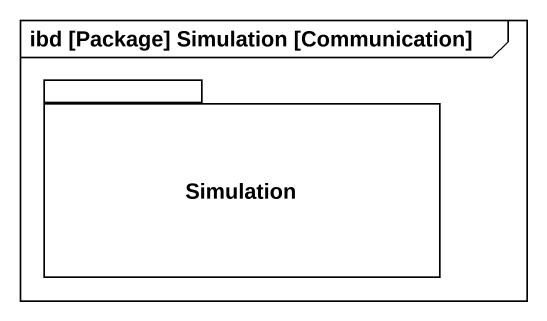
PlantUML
@startuml
mainframe ibd [Package] Simulation [Communication]
package Simulation {
}
@enduml
